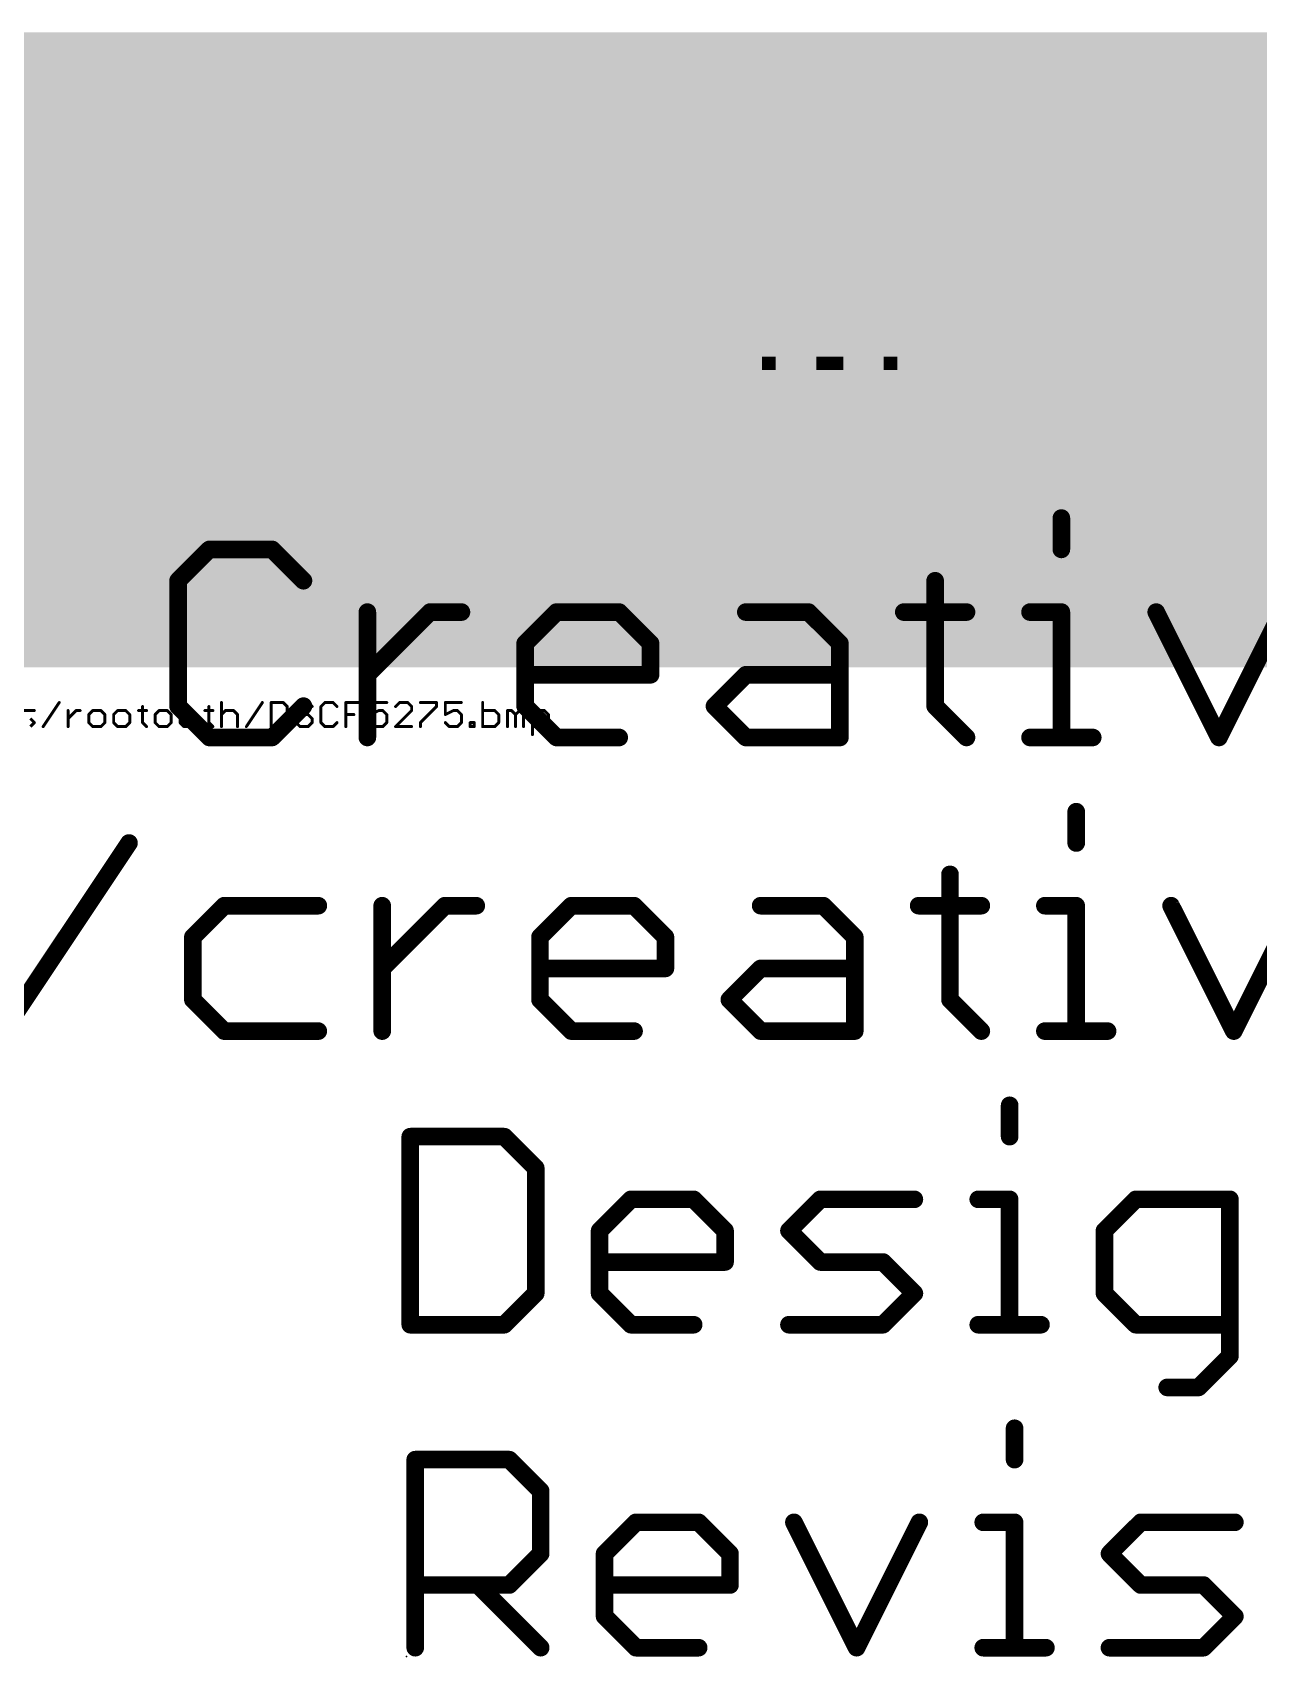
# Model space of a CAD drawing. Extents: x -29 to 78, y -15 to 28.
# Drawn here: x -0.06 to 10.54, y -14.22 to -0.18 of the extents above; entities that cross this region are included whole.
import ezdxf

# ---------------------------------------------------------------- set-up
doc = ezdxf.new("R2010")
doc.units = 0
for name, color, linetype in [('200', 132, 'CONTINUOUS'), ('201', 110, 'CONTINUOUS'), ('23', 53, 'CONTINUOUS'), ('27', 253, 'CONTINUOUS')]:
    doc.layers.add(name, color=color, linetype=linetype)

# ---------------------------------------------------------------- blocks, each defined once
blk = doc.blocks.new('RECT')
blk.add_solid([(-0.5, -0.5), (0.5, -0.5), (-0.5, 0.5), (0.5, 0.5)])

msp = doc.modelspace()

# ---------------------------------------------------------------- linework, layer by layer
at = {"layer": '201', "const_width": 0.0254}
for points in [[(-0.1464, -6.0409), (-0.0422, -6.0409)], [(0.034, -6.1798), (0.1729, -5.9714)], [(0.2491, -6.1798), (0.2491, -6.0409)], [(0.2491, -6.1103), (0.3185, -6.0409)], [(0.3185, -6.0409), (0.3533, -6.0409)], [(0.463, -6.0409), (0.4283, -6.0756)], [(0.5325, -6.0409), (0.463, -6.0409)], [(0.5672, -6.0756), (0.5325, -6.0409)], [(0.6781, -6.0409), (0.6434, -6.0756)], [(0.7476, -6.0409), (0.6781, -6.0409)], [(0.7823, -6.0756), (0.7476, -6.0409)], [(0.8585, -6.0409), (0.928, -6.0409)], [(0.8932, -6.0062), (0.8932, -6.1451)], [(1.0366, -6.0409), (1.0019, -6.0756)], [(1.1061, -6.0409), (1.0366, -6.0409)], [(1.1408, -6.0756), (1.1061, -6.0409)], [(1.2517, -6.0409), (1.217, -6.0756)], [(1.3212, -6.0409), (1.2517, -6.0409)], [(1.3559, -6.0756), (1.3212, -6.0409)], [(1.4321, -6.0409), (1.5015, -6.0409)], [(1.4668, -6.0062), (1.4668, -6.1451)], [(1.5755, -5.9714), (1.5755, -6.1798)], [(1.5755, -6.0756), (1.6102, -6.0409)], [(1.6102, -6.0409), (1.6797, -6.0409)], [(1.6797, -6.0409), (1.7144, -6.0756)], [(1.7906, -6.1798), (1.9295, -5.9714)], [(2.0057, -5.9714), (2.0057, -6.1798)], [(2.1099, -5.9714), (2.0057, -5.9714)], [(2.1446, -6.0062), (2.1099, -5.9714)], [(2.1446, -6.1451), (2.1446, -6.0062)], [(2.2555, -5.9714), (2.2208, -6.0062)], [(2.2208, -6.0062), (2.2208, -6.0409)], [(2.2208, -6.0409), (2.2555, -6.0756)], [(2.325, -5.9714), (2.2555, -5.9714)], [(2.3597, -6.0062), (2.325, -5.9714)], [(2.4706, -5.9714), (2.4359, -6.0062)], [(2.4359, -6.0062), (2.4359, -6.1451)], [(2.54, -5.9714), (2.4706, -5.9714)], [(2.5748, -6.0062), (2.54, -5.9714)], [(2.6509, -6.1798), (2.6509, -5.9714)], [(2.6509, -5.9714), (2.7899, -5.9714)], [(3.005, -5.9714), (2.866, -5.9714)], [(2.866, -5.9714), (2.866, -6.0756)], [(2.866, -6.0756), (2.9355, -6.0409)], [(2.9355, -6.0409), (2.9702, -6.0409)], [(2.9702, -6.0409), (3.005, -6.0756)], [(3.1159, -5.9714), (3.0811, -6.0062)], [(3.0811, -6.1798), (3.2201, -6.0409)], [(3.1853, -5.9714), (3.1159, -5.9714)], [(3.2201, -6.0062), (3.1853, -5.9714)], [(3.2201, -6.0409), (3.2201, -6.0062)], [(3.2962, -5.9714), (3.4351, -5.9714)], [(3.4351, -6.0062), (3.2962, -6.1451)], [(3.4351, -5.9714), (3.4351, -6.0062)], [(3.6502, -5.9714), (3.5113, -5.9714)], [(3.5113, -5.9714), (3.5113, -6.0756)], [(3.5113, -6.0756), (3.5808, -6.0409)], [(3.5808, -6.0409), (3.6155, -6.0409)], [(3.6155, -6.0409), (3.6502, -6.0756)], [(3.834, -5.9714), (3.834, -6.1798)], [(3.9382, -6.0409), (3.834, -6.0409)], [(3.9729, -6.0756), (3.9382, -6.0409)], [(4.0491, -6.1798), (4.0491, -6.0409)], [(4.0491, -6.0409), (4.0838, -6.0409)], [(4.0838, -6.0409), (4.1185, -6.0756)], [(4.1185, -6.0756), (4.1532, -6.0409)], [(4.1532, -6.0409), (4.188, -6.0756)], [(4.2642, -6.2493), (4.2642, -6.0409)], [(4.2642, -6.0409), (4.3683, -6.0409)], [(4.3683, -6.0409), (4.4031, -6.0756)], [(-0.0422, -6.1451), (-0.0769, -6.1103)], [(-0.0769, -6.1798), (-0.0422, -6.1451)], [(0.4283, -6.0756), (0.4283, -6.1451)], [(0.4283, -6.1451), (0.463, -6.1798)], [(0.463, -6.1798), (0.5325, -6.1798)], [(0.5325, -6.1798), (0.5672, -6.1451)], [(0.5672, -6.1451), (0.5672, -6.0756)], [(0.6434, -6.0756), (0.6434, -6.1451)], [(0.6434, -6.1451), (0.6781, -6.1798)], [(0.6781, -6.1798), (0.7476, -6.1798)], [(0.7476, -6.1798), (0.7823, -6.1451)], [(0.7823, -6.1451), (0.7823, -6.0756)], [(0.8932, -6.1451), (0.928, -6.1798)], [(1.0019, -6.0756), (1.0019, -6.1451)], [(1.0019, -6.1451), (1.0366, -6.1798)], [(1.0366, -6.1798), (1.1061, -6.1798)], [(1.1061, -6.1798), (1.1408, -6.1451)], [(1.1408, -6.1451), (1.1408, -6.0756)], [(1.217, -6.0756), (1.217, -6.1451)], [(1.217, -6.1451), (1.2517, -6.1798)], [(1.2517, -6.1798), (1.3212, -6.1798)], [(1.3212, -6.1798), (1.3559, -6.1451)], [(1.3559, -6.1451), (1.3559, -6.0756)], [(1.4668, -6.1451), (1.5015, -6.1798)], [(1.7144, -6.0756), (1.7144, -6.1798)], [(2.0057, -6.1798), (2.1099, -6.1798)], [(2.1099, -6.1798), (2.1446, -6.1451)], [(2.2555, -6.1798), (2.2208, -6.1451)], [(2.2555, -6.0756), (2.325, -6.0756)], [(2.325, -6.1798), (2.2555, -6.1798)], [(2.325, -6.0756), (2.3597, -6.1103)], [(2.3597, -6.1451), (2.325, -6.1798)], [(2.3597, -6.1103), (2.3597, -6.1451)], [(2.4359, -6.1451), (2.4706, -6.1798)], [(2.4706, -6.1798), (2.54, -6.1798)], [(2.54, -6.1798), (2.5748, -6.1451)], [(2.6509, -6.0756), (2.7204, -6.0756)], [(2.9008, -6.1798), (2.866, -6.1451)], [(2.9702, -6.1798), (2.9008, -6.1798)], [(3.005, -6.1451), (2.9702, -6.1798)], [(3.005, -6.0756), (3.005, -6.1451)], [(3.2201, -6.1798), (3.0811, -6.1798)], [(3.2962, -6.1451), (3.2962, -6.1798)], [(3.5461, -6.1798), (3.5113, -6.1451)], [(3.6155, -6.1798), (3.5461, -6.1798)], [(3.6502, -6.1451), (3.6155, -6.1798)], [(3.6502, -6.0756), (3.6502, -6.1451)], [(3.7264, -6.1798), (3.7264, -6.1451)], [(3.7264, -6.1451), (3.7611, -6.1451)], [(3.7611, -6.1798), (3.7264, -6.1798)], [(3.7611, -6.1451), (3.7611, -6.1798)], [(3.834, -6.1798), (3.9382, -6.1798)], [(3.9382, -6.1798), (3.9729, -6.1451)], [(3.9729, -6.1451), (3.9729, -6.0756)], [(4.1185, -6.0756), (4.1185, -6.1798)], [(4.188, -6.0756), (4.188, -6.1798)], [(4.3683, -6.1798), (4.2642, -6.1798)], [(4.4031, -6.1451), (4.3683, -6.1798)], [(4.4031, -6.0756), (4.4031, -6.1451)]]:
    msp.add_lwpolyline(points, dxfattribs=at)
at = {"layer": '201', "const_width": 0.0127}
for points in [[(-0.0422, -6.0472, 1), (-0.0422, -6.0345)], [(0.1782, -5.9749, 1), (0.1676, -5.9679)], [(0.2554, -6.0409, 1), (0.2427, -6.0409)], [(0.3185, -6.0345, 1), (0.3185, -6.0472)], [(0.323, -6.0454, 1), (0.314, -6.0364)], [(0.3533, -6.0472, 1), (0.3533, -6.0345)], [(0.463, -6.0345, 1), (0.463, -6.0472)], [(0.4675, -6.0454, 1), (0.4586, -6.0364)], [(0.537, -6.0364, 1), (0.528, -6.0454)], [(0.5325, -6.0472, 1), (0.5325, -6.0345)], [(0.6781, -6.0345, 1), (0.6781, -6.0472)], [(0.6826, -6.0454, 1), (0.6736, -6.0364)], [(0.7521, -6.0364, 1), (0.7431, -6.0454)], [(0.7476, -6.0472, 1), (0.7476, -6.0345)], [(0.8585, -6.0345, 1), (0.8585, -6.0472)], [(0.8996, -6.0062, 1), (0.8869, -6.0062)], [(0.928, -6.0472, 1), (0.928, -6.0345)], [(1.0366, -6.0345, 1), (1.0366, -6.0472)], [(1.0411, -6.0454, 1), (1.0321, -6.0364)], [(1.1106, -6.0364, 1), (1.1016, -6.0454)], [(1.1061, -6.0472, 1), (1.1061, -6.0345)], [(1.2517, -6.0345, 1), (1.2517, -6.0472)], [(1.2562, -6.0454, 1), (1.2472, -6.0364)], [(1.3257, -6.0364, 1), (1.3167, -6.0454)], [(1.3212, -6.0472, 1), (1.3212, -6.0345)], [(1.4321, -6.0345, 1), (1.4321, -6.0472)], [(1.4732, -6.0062, 1), (1.4605, -6.0062)], [(1.5015, -6.0472, 1), (1.5015, -6.0345)], [(1.5818, -5.9714, 1), (1.5691, -5.9714)], [(1.6102, -6.0345, 1), (1.6102, -6.0472)], [(1.6147, -6.0454, 1), (1.6057, -6.0364)], [(1.6842, -6.0364, 1), (1.6752, -6.0454)], [(1.6797, -6.0472, 1), (1.6797, -6.0345)], [(1.9348, -5.9749, 1), (1.9242, -5.9679)], [(2.012, -5.9714, 1), (1.9993, -5.9714)], [(2.0057, -5.9651, 1), (2.0057, -5.9778)], [(2.1143, -5.9669, 1), (2.1054, -5.9759)], [(2.1099, -5.9778, 1), (2.1099, -5.9651)], [(2.1509, -6.0062, 1), (2.1382, -6.0062)], [(2.1401, -6.0106, 1), (2.1491, -6.0017)], [(2.2271, -6.0062, 1), (2.2144, -6.0062)], [(2.2144, -6.0409, 1), (2.2271, -6.0409)], [(2.2163, -6.0017, 1), (2.2253, -6.0106)], [(2.2253, -6.0364, 1), (2.2163, -6.0454)], [(2.2555, -5.9651, 1), (2.2555, -5.9778)], [(2.26, -5.9759, 1), (2.251, -5.9669)], [(2.3294, -5.9669, 1), (2.3205, -5.9759)], [(2.325, -5.9778, 1), (2.325, -5.9651)], [(2.3552, -6.0106, 1), (2.3642, -6.0017)], [(2.4422, -6.0062, 1), (2.4295, -6.0062)], [(2.4314, -6.0017, 1), (2.4403, -6.0106)], [(2.4706, -5.9651, 1), (2.4706, -5.9778)], [(2.4751, -5.9759, 1), (2.4661, -5.9669)], [(2.5445, -5.9669, 1), (2.5356, -5.9759)], [(2.54, -5.9778, 1), (2.54, -5.9651)], [(2.5703, -6.0106, 1), (2.5793, -6.0017)], [(2.6573, -5.9714, 1), (2.6446, -5.9714)], [(2.6509, -5.9651, 1), (2.6509, -5.9778)], [(2.7899, -5.9778, 1), (2.7899, -5.9651)], [(2.866, -5.9651, 1), (2.866, -5.9778)], [(2.8724, -5.9714, 1), (2.8597, -5.9714)], [(2.9355, -6.0345, 1), (2.9355, -6.0472)], [(2.9383, -6.0466, 1), (2.9327, -6.0352)], [(2.9747, -6.0364, 1), (2.9657, -6.0454)], [(2.9702, -6.0472, 1), (2.9702, -6.0345)], [(3.005, -5.9778, 1), (3.005, -5.9651)], [(3.0766, -6.0017, 1), (3.0856, -6.0106)], [(3.1159, -5.9651, 1), (3.1159, -5.9778)], [(3.1204, -5.9759, 1), (3.1114, -5.9669)], [(3.1898, -5.9669, 1), (3.1808, -5.9759)], [(3.1853, -5.9778, 1), (3.1853, -5.9651)], [(3.2264, -6.0062, 1), (3.2137, -6.0062)], [(3.2137, -6.0409, 1), (3.2264, -6.0409)], [(3.2156, -6.0106, 1), (3.2245, -6.0017)], [(3.2245, -6.0454, 1), (3.2156, -6.0364)], [(3.2962, -5.9651, 1), (3.2962, -5.9778)], [(3.4415, -5.9714, 1), (3.4288, -5.9714)], [(3.4288, -6.0062, 1), (3.4415, -6.0062)], [(3.4396, -6.0106, 1), (3.4307, -6.0017)], [(3.4351, -5.9778, 1), (3.4351, -5.9651)], [(3.5113, -5.9651, 1), (3.5113, -5.9778)], [(3.5177, -5.9714, 1), (3.505, -5.9714)], [(3.5808, -6.0345, 1), (3.5808, -6.0472)], [(3.5836, -6.0466, 1), (3.5779, -6.0352)], [(3.62, -6.0364, 1), (3.611, -6.0454)], [(3.6155, -6.0472, 1), (3.6155, -6.0345)], [(3.6502, -5.9778, 1), (3.6502, -5.9651)], [(3.8403, -5.9714, 1), (3.8276, -5.9714)], [(3.834, -6.0345, 1), (3.834, -6.0472)], [(3.9426, -6.0364, 1), (3.9337, -6.0454)], [(3.9382, -6.0472, 1), (3.9382, -6.0345)], [(4.0554, -6.0409, 1), (4.0427, -6.0409)], [(4.0491, -6.0345, 1), (4.0491, -6.0472)], [(4.0883, -6.0364, 1), (4.0793, -6.0454)], [(4.0838, -6.0472, 1), (4.0838, -6.0345)], [(4.1577, -6.0364, 1), (4.1488, -6.0454)], [(4.1577, -6.0454, 1), (4.1488, -6.0364)], [(4.2705, -6.0409, 1), (4.2578, -6.0409)], [(4.2642, -6.0345, 1), (4.2642, -6.0472)], [(4.3728, -6.0364, 1), (4.3639, -6.0454)], [(4.3683, -6.0472, 1), (4.3683, -6.0345)], [(-0.0377, -6.1496, 1), (-0.0467, -6.1406)], [(-0.0467, -6.1496, 1), (-0.0377, -6.1406)], [(0.0287, -6.1763, 1), (0.0393, -6.1833)], [(0.2427, -6.1798, 1), (0.2554, -6.1798)], [(0.2446, -6.1059, 1), (0.2536, -6.1148)], [(0.4238, -6.0711, 1), (0.4328, -6.0801)], [(0.4328, -6.1406, 1), (0.4238, -6.1496)], [(0.4347, -6.0756, 1), (0.422, -6.0756)], [(0.422, -6.1451, 1), (0.4347, -6.1451)], [(0.463, -6.1734, 1), (0.463, -6.1862)], [(0.4586, -6.1843, 1), (0.4675, -6.1753)], [(0.528, -6.1753, 1), (0.537, -6.1843)], [(0.5325, -6.1862, 1), (0.5325, -6.1734)], [(0.5736, -6.0756, 1), (0.5609, -6.0756)], [(0.5609, -6.1451, 1), (0.5736, -6.1451)], [(0.5627, -6.0801, 1), (0.5717, -6.0711)], [(0.5717, -6.1496, 1), (0.5627, -6.1406)], [(0.6389, -6.0711, 1), (0.6479, -6.0801)], [(0.6479, -6.1406, 1), (0.6389, -6.1496)], [(0.6498, -6.0756, 1), (0.6371, -6.0756)], [(0.6371, -6.1451, 1), (0.6498, -6.1451)], [(0.6781, -6.1734, 1), (0.6781, -6.1862)], [(0.6736, -6.1843, 1), (0.6826, -6.1753)], [(0.7431, -6.1753, 1), (0.7521, -6.1843)], [(0.7476, -6.1862, 1), (0.7476, -6.1734)], [(0.7887, -6.0756, 1), (0.776, -6.0756)], [(0.776, -6.1451, 1), (0.7887, -6.1451)], [(0.7778, -6.0801, 1), (0.7868, -6.0711)], [(0.7868, -6.1496, 1), (0.7778, -6.1406)], [(0.8977, -6.1406, 1), (0.8887, -6.1496)], [(0.8869, -6.1451, 1), (0.8996, -6.1451)], [(0.9235, -6.1843, 1), (0.9324, -6.1753)], [(1.0082, -6.0756, 1), (0.9955, -6.0756)], [(0.9974, -6.0711, 1), (1.0064, -6.0801)], [(1.0064, -6.1406, 1), (0.9974, -6.1496)], [(0.9955, -6.1451, 1), (1.0082, -6.1451)], [(1.0366, -6.1734, 1), (1.0366, -6.1862)], [(1.0321, -6.1843, 1), (1.0411, -6.1753)], [(1.1016, -6.1753, 1), (1.1106, -6.1843)], [(1.1061, -6.1862, 1), (1.1061, -6.1734)], [(1.1472, -6.0756, 1), (1.1345, -6.0756)], [(1.1345, -6.1451, 1), (1.1472, -6.1451)], [(1.1363, -6.0801, 1), (1.1453, -6.0711)], [(1.1453, -6.1496, 1), (1.1363, -6.1406)], [(1.2233, -6.0756, 1), (1.2106, -6.0756)], [(1.2106, -6.1451, 1), (1.2233, -6.1451)], [(1.2125, -6.0711, 1), (1.2215, -6.0801)], [(1.2215, -6.1406, 1), (1.2125, -6.1496)], [(1.2517, -6.1734, 1), (1.2517, -6.1862)], [(1.2472, -6.1843, 1), (1.2562, -6.1753)], [(1.3167, -6.1753, 1), (1.3257, -6.1843)], [(1.3212, -6.1862, 1), (1.3212, -6.1734)], [(1.3623, -6.0756, 1), (1.3496, -6.0756)], [(1.3496, -6.1451, 1), (1.3623, -6.1451)], [(1.3604, -6.1496, 1), (1.3514, -6.1406)], [(1.3514, -6.0801, 1), (1.3604, -6.0711)], [(1.4713, -6.1406, 1), (1.4623, -6.1496)], [(1.4605, -6.1451, 1), (1.4732, -6.1451)], [(1.4971, -6.1843, 1), (1.506, -6.1753)], [(1.5691, -6.1798, 1), (1.5818, -6.1798)], [(1.571, -6.0711, 1), (1.58, -6.0801)], [(1.7207, -6.0756, 1), (1.708, -6.0756)], [(1.708, -6.1798, 1), (1.7207, -6.1798)], [(1.7099, -6.0801, 1), (1.7189, -6.0711)], [(1.7853, -6.1763, 1), (1.7959, -6.1833)], [(2.0057, -6.1734, 1), (2.0057, -6.1862)], [(1.9993, -6.1798, 1), (2.012, -6.1798)], [(2.1054, -6.1753, 1), (2.1143, -6.1843)], [(2.1099, -6.1862, 1), (2.1099, -6.1734)], [(2.1382, -6.1451, 1), (2.1509, -6.1451)], [(2.1491, -6.1496, 1), (2.1401, -6.1406)], [(2.2253, -6.1406, 1), (2.2163, -6.1496)], [(2.2555, -6.0693, 1), (2.2555, -6.082)], [(2.2555, -6.1734, 1), (2.2555, -6.1862)], [(2.251, -6.0801, 1), (2.26, -6.0711)], [(2.251, -6.1843, 1), (2.26, -6.1753)], [(2.3294, -6.0711, 1), (2.3205, -6.0801)], [(2.3205, -6.1753, 1), (2.3294, -6.1843)], [(2.325, -6.082, 1), (2.325, -6.0693)], [(2.325, -6.1862, 1), (2.325, -6.1734)], [(2.366, -6.1103, 1), (2.3533, -6.1103)], [(2.3533, -6.1451, 1), (2.366, -6.1451)], [(2.3552, -6.1148, 1), (2.3642, -6.1059)], [(2.3642, -6.1496, 1), (2.3552, -6.1406)], [(2.4403, -6.1406, 1), (2.4314, -6.1496)], [(2.4295, -6.1451, 1), (2.4422, -6.1451)], [(2.4706, -6.1734, 1), (2.4706, -6.1862)], [(2.4661, -6.1843, 1), (2.4751, -6.1753)], [(2.5356, -6.1753, 1), (2.5445, -6.1843)], [(2.54, -6.1862, 1), (2.54, -6.1734)], [(2.5793, -6.1496, 1), (2.5703, -6.1406)], [(2.6509, -6.0693, 1), (2.6509, -6.082)], [(2.6446, -6.1798, 1), (2.6573, -6.1798)], [(2.7204, -6.082, 1), (2.7204, -6.0693)], [(2.8632, -6.0699, 1), (2.8689, -6.0813)], [(2.8597, -6.0756, 1), (2.8724, -6.0756)], [(2.8705, -6.1406, 1), (2.8616, -6.1496)], [(2.9008, -6.1734, 1), (2.9008, -6.1862)], [(2.8963, -6.1843, 1), (2.9053, -6.1753)], [(2.9657, -6.1753, 1), (2.9747, -6.1843)], [(2.9702, -6.1862, 1), (2.9702, -6.1734)], [(3.0113, -6.0756, 1), (2.9986, -6.0756)], [(2.9986, -6.1451, 1), (3.0113, -6.1451)], [(3.0005, -6.0801, 1), (3.0094, -6.0711)], [(3.0094, -6.1496, 1), (3.0005, -6.1406)], [(3.0811, -6.1734, 1), (3.0811, -6.1862)], [(3.0766, -6.1753, 1), (3.0856, -6.1843)], [(3.2201, -6.1862, 1), (3.2201, -6.1734)], [(3.3026, -6.1451, 1), (3.2899, -6.1451)], [(3.2917, -6.1406, 1), (3.3007, -6.1496)], [(3.2899, -6.1798, 1), (3.3026, -6.1798)], [(3.5085, -6.0699, 1), (3.5142, -6.0813)], [(3.5158, -6.1406, 1), (3.5068, -6.1496)], [(3.505, -6.0756, 1), (3.5177, -6.0756)], [(3.5461, -6.1734, 1), (3.5461, -6.1862)], [(3.5416, -6.1843, 1), (3.5505, -6.1753)], [(3.611, -6.1753, 1), (3.62, -6.1843)], [(3.6155, -6.1862, 1), (3.6155, -6.1734)], [(3.6566, -6.0756, 1), (3.6439, -6.0756)], [(3.6439, -6.1451, 1), (3.6566, -6.1451)], [(3.6458, -6.0801, 1), (3.6547, -6.0711)], [(3.6547, -6.1496, 1), (3.6458, -6.1406)], [(3.7264, -6.1734, 1), (3.7264, -6.1862)], [(3.7264, -6.1387, 1), (3.7264, -6.1514)], [(3.7328, -6.1451, 1), (3.7201, -6.1451)], [(3.7201, -6.1798, 1), (3.7328, -6.1798)], [(3.7675, -6.1451, 1), (3.7548, -6.1451)], [(3.7548, -6.1798, 1), (3.7675, -6.1798)], [(3.7611, -6.1514, 1), (3.7611, -6.1387)], [(3.7611, -6.1862, 1), (3.7611, -6.1734)], [(3.8276, -6.1798, 1), (3.8403, -6.1798)], [(3.834, -6.1734, 1), (3.834, -6.1862)], [(3.9337, -6.1753, 1), (3.9426, -6.1843)], [(3.9382, -6.1862, 1), (3.9382, -6.1734)], [(3.9792, -6.0756, 1), (3.9665, -6.0756)], [(3.9665, -6.1451, 1), (3.9792, -6.1451)], [(3.9684, -6.0801, 1), (3.9774, -6.0711)], [(3.9774, -6.1496, 1), (3.9684, -6.1406)], [(4.0427, -6.1798, 1), (4.0554, -6.1798)], [(4.1249, -6.0756, 1), (4.1122, -6.0756)], [(4.114, -6.0711, 1), (4.123, -6.0801)], [(4.1122, -6.1798, 1), (4.1249, -6.1798)], [(4.114, -6.0801, 1), (4.123, -6.0711)], [(4.1943, -6.0756, 1), (4.1816, -6.0756)], [(4.1816, -6.1798, 1), (4.1943, -6.1798)], [(4.1835, -6.0801, 1), (4.1925, -6.0711)], [(4.2642, -6.1734, 1), (4.2642, -6.1862)], [(4.3639, -6.1753, 1), (4.3728, -6.1843)], [(4.3683, -6.1862, 1), (4.3683, -6.1734)], [(4.4094, -6.0756, 1), (4.3967, -6.0756)], [(4.3967, -6.1451, 1), (4.4094, -6.1451)], [(4.3986, -6.0801, 1), (4.4076, -6.0711)], [(4.4076, -6.1496, 1), (4.3986, -6.1406)], [(4.2578, -6.2493, 1), (4.2705, -6.2493)]]:
    msp.add_lwpolyline(points, format="xyb", dxfattribs=at)
at = {"layer": '23'}
msp.add_point((3.175, -14.224), dxfattribs=at)
at = {"layer": '27', "const_width": 0.1524}
for points in [[(8.8384, -4.3756), (8.8384, -4.6468)], [(1.4712, -4.6468), (1.2, -4.918)], [(2.0135, -4.6468), (1.4712, -4.6468)], [(2.2847, -4.918), (2.0135, -4.6468)], [(1.2, -4.918), (1.2, -6.0026)], [(7.7469, -4.918), (7.7469, -6.0026)], [(2.8372, -6.2738), (2.8372, -5.1891)], [(2.8372, -5.7315), (3.3795, -5.1891)], [(3.3795, -5.1891), (3.6507, -5.1891)], [(4.2015, -5.4603), (4.4726, -5.1891)], [(4.4726, -5.1891), (5.015, -5.1891)], [(5.015, -5.1891), (5.2861, -5.4603)], [(6.1098, -5.1891), (6.6521, -5.1891)], [(6.6521, -5.1891), (6.9233, -5.4603)], [(7.4758, -5.1891), (8.0181, -5.1891)], [(8.5672, -5.1891), (8.8384, -5.1891)], [(8.8384, -5.1891), (8.8384, -6.2738)], [(9.6587, -5.1891), (10.201, -6.2738)], [(10.201, -6.2738), (10.7433, -5.1891)], [(4.2015, -6.0026), (4.2015, -5.4603)], [(5.2861, -5.4603), (5.2861, -5.7315)], [(6.9233, -5.4603), (6.9233, -6.2738)], [(5.2861, -5.7315), (4.2015, -5.7315)], [(5.8386, -6.0026), (6.1098, -5.7315)], [(6.1098, -5.7315), (6.9233, -5.7315)], [(1.2, -6.0026), (1.4712, -6.2738)], [(2.0135, -6.2738), (2.2847, -6.0026)], [(4.4726, -6.2738), (4.2015, -6.0026)], [(6.1098, -6.2738), (5.8386, -6.0026)], [(7.7469, -6.0026), (8.0181, -6.2738)], [(1.4712, -6.2738), (2.0135, -6.2738)], [(5.015, -6.2738), (4.4726, -6.2738)], [(6.9233, -6.2738), (6.1098, -6.2738)], [(8.5672, -6.2738), (9.1095, -6.2738)], [(8.9668, -6.9156), (8.9668, -7.1868)], [(-0.3087, -8.8138), (0.7759, -7.1868)], [(7.8754, -7.458), (7.8754, -8.5426)], [(1.5996, -7.7291), (1.3284, -8.0003)], [(2.4131, -7.7291), (1.5996, -7.7291)], [(2.9656, -8.8138), (2.9656, -7.7291)], [(2.9656, -8.2715), (3.5079, -7.7291)], [(3.5079, -7.7291), (3.7791, -7.7291)], [(4.3299, -8.0003), (4.601, -7.7291)], [(4.601, -7.7291), (5.1434, -7.7291)], [(5.1434, -7.7291), (5.4145, -8.0003)], [(6.2382, -7.7291), (6.7805, -7.7291)], [(6.7805, -7.7291), (7.0517, -8.0003)], [(7.6042, -7.7291), (8.1465, -7.7291)], [(8.6956, -7.7291), (8.9668, -7.7291)], [(8.9668, -7.7291), (8.9668, -8.8138)], [(9.7871, -7.7291), (10.3294, -8.8138)], [(10.3294, -8.8138), (10.8717, -7.7291)], [(1.3284, -8.0003), (1.3284, -8.5426)], [(4.3299, -8.5426), (4.3299, -8.0003)], [(5.4145, -8.0003), (5.4145, -8.2715)], [(7.0517, -8.0003), (7.0517, -8.8138)], [(5.4145, -8.2715), (4.3299, -8.2715)], [(5.967, -8.5426), (6.2382, -8.2715)], [(6.2382, -8.2715), (7.0517, -8.2715)], [(1.3284, -8.5426), (1.5996, -8.8138)], [(4.601, -8.8138), (4.3299, -8.5426)], [(6.2382, -8.8138), (5.967, -8.5426)], [(7.8754, -8.5426), (8.1465, -8.8138)], [(1.5996, -8.8138), (2.4131, -8.8138)], [(5.1434, -8.8138), (4.601, -8.8138)], [(7.0517, -8.8138), (6.2382, -8.8138)], [(8.6956, -8.8138), (9.238, -8.8138)], [(8.391, -9.4556), (8.391, -9.7268)], [(3.2083, -9.7268), (3.2083, -11.3538)], [(4.0218, -9.7268), (3.2083, -9.7268)], [(4.293, -9.998), (4.0218, -9.7268)], [(4.293, -11.0826), (4.293, -9.998)], [(4.8455, -10.5403), (5.1167, -10.2691)], [(5.1167, -10.2691), (5.659, -10.2691)], [(5.659, -10.2691), (5.9302, -10.5403)], [(6.4827, -10.5403), (6.7538, -10.2691)], [(6.7538, -10.2691), (7.5673, -10.2691)], [(8.1198, -10.2691), (8.391, -10.2691)], [(8.391, -10.2691), (8.391, -11.3538)], [(9.4824, -10.2691), (9.2112, -10.5403)], [(10.2959, -10.2691), (9.4824, -10.2691)], [(10.2959, -11.625), (10.2959, -10.2691)], [(4.8455, -11.0826), (4.8455, -10.5403)], [(5.9302, -10.5403), (5.9302, -10.8115)], [(6.7538, -10.8115), (6.4827, -10.5403)], [(9.2112, -10.5403), (9.2112, -11.0826)], [(5.9302, -10.8115), (4.8455, -10.8115)], [(7.2961, -10.8115), (6.7538, -10.8115)], [(7.5673, -11.0826), (7.2961, -10.8115)], [(4.0218, -11.3538), (4.293, -11.0826)], [(5.1167, -11.3538), (4.8455, -11.0826)], [(7.2961, -11.3538), (7.5673, -11.0826)], [(9.2112, -11.0826), (9.4824, -11.3538)], [(3.2083, -11.3538), (4.0218, -11.3538)], [(5.659, -11.3538), (5.1167, -11.3538)], [(6.4827, -11.3538), (7.2961, -11.3538)], [(8.1198, -11.3538), (8.6621, -11.3538)], [(9.4824, -11.3538), (10.2959, -11.3538)], [(10.0247, -11.8961), (10.2959, -11.625)], [(9.7536, -11.8961), (10.0247, -11.8961)], [(8.4338, -12.2496), (8.4338, -12.5208)], [(3.2512, -14.1478), (3.2512, -12.5208)], [(3.2512, -12.5208), (4.0647, -12.5208)], [(4.0647, -12.5208), (4.3359, -12.792)], [(4.3359, -12.792), (4.3359, -13.3343)], [(4.8884, -13.3343), (5.1595, -13.0631)], [(5.1595, -13.0631), (5.7019, -13.0631)], [(5.7019, -13.0631), (5.973, -13.3343)], [(6.5255, -13.0631), (7.0678, -14.1478)], [(7.0678, -14.1478), (7.6102, -13.0631)], [(8.1627, -13.0631), (8.4338, -13.0631)], [(8.4338, -13.0631), (8.4338, -14.1478)], [(9.2541, -13.3343), (9.5253, -13.0631)], [(9.5253, -13.0631), (10.3388, -13.0631)], [(4.3359, -13.3343), (4.0647, -13.6055)], [(4.8884, -13.8766), (4.8884, -13.3343)], [(5.973, -13.3343), (5.973, -13.6055)], [(9.5253, -13.6055), (9.2541, -13.3343)], [(4.0647, -13.6055), (3.2512, -13.6055)], [(3.7935, -13.6055), (4.3359, -14.1478)], [(5.973, -13.6055), (4.8884, -13.6055)], [(10.0676, -13.6055), (9.5253, -13.6055)], [(10.3388, -13.8766), (10.0676, -13.6055)], [(5.1595, -14.1478), (4.8884, -13.8766)], [(10.0676, -14.1478), (10.3388, -13.8766)], [(5.7019, -14.1478), (5.1595, -14.1478)], [(8.1627, -14.1478), (8.705, -14.1478)], [(9.2541, -14.1478), (10.0676, -14.1478)]]:
    msp.add_lwpolyline(points, dxfattribs=at)
at = {"layer": '27', "const_width": 0.0762}
for points in [[(8.8765, -4.3756, 1), (8.8003, -4.3756)], [(1.4712, -4.6087, 1), (1.4712, -4.6849)], [(1.4981, -4.6738, 1), (1.4442, -4.6199)], [(2.0404, -4.6199, 1), (1.9866, -4.6738)], [(2.0135, -4.6849, 1), (2.0135, -4.6087)], [(8.8003, -4.6468, 1), (8.8765, -4.6468)], [(1.2381, -4.918, 1), (1.1619, -4.918)], [(1.1731, -4.891, 1), (1.227, -4.9449)], [(2.2577, -4.9449, 1), (2.3116, -4.891)], [(7.785, -4.918, 1), (7.7088, -4.918)], [(2.8753, -5.1891, 1), (2.7991, -5.1891)], [(3.3795, -5.151, 1), (3.3795, -5.2272)], [(3.4064, -5.2161, 1), (3.3526, -5.1622)], [(3.6507, -5.2272, 1), (3.6507, -5.151)], [(4.4726, -5.151, 1), (4.4726, -5.2272)], [(4.4996, -5.2161, 1), (4.4457, -5.1622)], [(5.0419, -5.1622, 1), (4.988, -5.2161)], [(5.015, -5.2272, 1), (5.015, -5.151)], [(6.1098, -5.151, 1), (6.1098, -5.2272)], [(6.6791, -5.1622, 1), (6.6252, -5.2161)], [(6.6521, -5.2272, 1), (6.6521, -5.151)], [(7.4758, -5.151, 1), (7.4758, -5.2272)], [(8.0181, -5.2272, 1), (8.0181, -5.151)], [(8.5672, -5.151, 1), (8.5672, -5.2272)], [(8.8765, -5.1891, 1), (8.8003, -5.1891)], [(8.8384, -5.2272, 1), (8.8384, -5.151)], [(9.6927, -5.1721, 1), (9.6246, -5.2062)], [(4.2396, -5.4603, 1), (4.1634, -5.4603)], [(4.1745, -5.4334, 1), (4.2284, -5.4872)], [(5.3242, -5.4603, 1), (5.248, -5.4603)], [(5.2592, -5.4872, 1), (5.3131, -5.4334)], [(6.9614, -5.4603, 1), (6.8852, -5.4603)], [(6.8963, -5.4872, 1), (6.9502, -5.4334)], [(2.8102, -5.7045, 1), (2.8641, -5.7584)], [(4.2015, -5.6934, 1), (4.2015, -5.7696)], [(5.248, -5.7315, 1), (5.3242, -5.7315)], [(5.2861, -5.7696, 1), (5.2861, -5.6934)], [(6.1098, -5.6934, 1), (6.1098, -5.7696)], [(6.1367, -5.7584, 1), (6.0828, -5.7045)], [(6.9233, -5.7696, 1), (6.9233, -5.6934)], [(1.227, -5.9757, 1), (1.1731, -6.0296)], [(1.1619, -6.0026, 1), (1.2381, -6.0026)], [(2.3116, -6.0296, 1), (2.2577, -5.9757)], [(4.2284, -5.9757, 1), (4.1745, -6.0296)], [(4.1634, -6.0026, 1), (4.2396, -6.0026)], [(5.8656, -5.9757, 1), (5.8117, -6.0296)], [(5.8117, -5.9757, 1), (5.8656, -6.0296)], [(7.7739, -5.9757, 1), (7.72, -6.0296)], [(7.7088, -6.0026, 1), (7.785, -6.0026)], [(1.4712, -6.2357, 1), (1.4712, -6.3119)], [(1.4442, -6.3007, 1), (1.4981, -6.2469)], [(1.9866, -6.2469, 1), (2.0404, -6.3007)], [(2.0135, -6.3119, 1), (2.0135, -6.2357)], [(2.7991, -6.2738, 1), (2.8753, -6.2738)], [(4.4726, -6.2357, 1), (4.4726, -6.3119)], [(4.4457, -6.3007, 1), (4.4996, -6.2469)], [(5.015, -6.3119, 1), (5.015, -6.2357)], [(6.1098, -6.2357, 1), (6.1098, -6.3119)], [(6.0828, -6.3007, 1), (6.1367, -6.2469)], [(6.8852, -6.2738, 1), (6.9614, -6.2738)], [(6.9233, -6.3119, 1), (6.9233, -6.2357)], [(7.9912, -6.3007, 1), (8.045, -6.2469)], [(8.5672, -6.2357, 1), (8.5672, -6.3119)], [(8.8003, -6.2738, 1), (8.8765, -6.2738)], [(9.1095, -6.3119, 1), (9.1095, -6.2357)], [(10.1669, -6.2568, 1), (10.2351, -6.2908)], [(10.1669, -6.2908, 1), (10.2351, -6.2568)], [(9.0049, -6.9156, 1), (8.9287, -6.9156)], [(0.8076, -7.2079, 1), (0.7442, -7.1657)], [(8.9287, -7.1868, 1), (9.0049, -7.1868)], [(7.9135, -7.458, 1), (7.8373, -7.458)], [(1.5996, -7.691, 1), (1.5996, -7.7672)], [(1.6265, -7.7561, 1), (1.5726, -7.7022)], [(2.4131, -7.7672, 1), (2.4131, -7.691)], [(3.0037, -7.7291, 1), (2.9275, -7.7291)], [(3.5079, -7.691, 1), (3.5079, -7.7672)], [(3.5348, -7.7561, 1), (3.481, -7.7022)], [(3.7791, -7.7672, 1), (3.7791, -7.691)], [(4.601, -7.691, 1), (4.601, -7.7672)], [(4.628, -7.7561, 1), (4.5741, -7.7022)], [(5.1703, -7.7022, 1), (5.1164, -7.7561)], [(5.1434, -7.7672, 1), (5.1434, -7.691)], [(6.2382, -7.691, 1), (6.2382, -7.7672)], [(6.8075, -7.7022, 1), (6.7536, -7.7561)], [(6.7805, -7.7672, 1), (6.7805, -7.691)], [(7.6042, -7.691, 1), (7.6042, -7.7672)], [(8.1465, -7.7672, 1), (8.1465, -7.691)], [(8.6956, -7.691, 1), (8.6956, -7.7672)], [(9.0049, -7.7291, 1), (8.9287, -7.7291)], [(8.9668, -7.7672, 1), (8.9668, -7.691)], [(9.8211, -7.7121, 1), (9.753, -7.7462)], [(1.3665, -8.0003, 1), (1.2903, -8.0003)], [(1.3015, -7.9734, 1), (1.3554, -8.0272)], [(4.368, -8.0003, 1), (4.2918, -8.0003)], [(4.3029, -7.9734, 1), (4.3568, -8.0272)], [(5.4526, -8.0003, 1), (5.3764, -8.0003)], [(5.3876, -8.0272, 1), (5.4415, -7.9734)], [(7.0898, -8.0003, 1), (7.0136, -8.0003)], [(7.0247, -8.0272, 1), (7.0786, -7.9734)], [(2.9386, -8.2445, 1), (2.9925, -8.2984)], [(4.3299, -8.2334, 1), (4.3299, -8.3096)], [(5.3764, -8.2715, 1), (5.4526, -8.2715)], [(5.4145, -8.3096, 1), (5.4145, -8.2334)], [(6.2382, -8.2334, 1), (6.2382, -8.3096)], [(6.2651, -8.2984, 1), (6.2113, -8.2445)], [(7.0517, -8.3096, 1), (7.0517, -8.2334)], [(1.3554, -8.5157, 1), (1.3015, -8.5696)], [(1.2903, -8.5426, 1), (1.3665, -8.5426)], [(4.3568, -8.5157, 1), (4.3029, -8.5696)], [(4.2918, -8.5426, 1), (4.368, -8.5426)], [(5.994, -8.5157, 1), (5.9401, -8.5696)], [(5.9401, -8.5157, 1), (5.994, -8.5696)], [(7.9023, -8.5157, 1), (7.8484, -8.5696)], [(7.8373, -8.5426, 1), (7.9135, -8.5426)], [(1.5996, -8.7757, 1), (1.5996, -8.8519)], [(1.5726, -8.8407, 1), (1.6265, -8.7869)], [(2.4131, -8.8519, 1), (2.4131, -8.7757)], [(2.9275, -8.8138, 1), (3.0037, -8.8138)], [(4.601, -8.7757, 1), (4.601, -8.8519)], [(4.5741, -8.8407, 1), (4.628, -8.7869)], [(5.1434, -8.8519, 1), (5.1434, -8.7757)], [(6.2382, -8.7757, 1), (6.2382, -8.8519)], [(6.2113, -8.8407, 1), (6.2651, -8.7869)], [(7.0136, -8.8138, 1), (7.0898, -8.8138)], [(7.0517, -8.8519, 1), (7.0517, -8.7757)], [(8.1196, -8.8407, 1), (8.1735, -8.7869)], [(8.6956, -8.7757, 1), (8.6956, -8.8519)], [(8.9287, -8.8138, 1), (9.0049, -8.8138)], [(9.238, -8.8519, 1), (9.238, -8.7757)], [(10.2953, -8.7968, 1), (10.3635, -8.8308)], [(10.2953, -8.8308, 1), (10.3635, -8.7968)], [(8.4291, -9.4556, 1), (8.3529, -9.4556)], [(3.2464, -9.7268, 1), (3.1702, -9.7268)], [(3.2083, -9.6887, 1), (3.2083, -9.7649)], [(4.0488, -9.6999, 1), (3.9949, -9.7538)], [(4.0218, -9.7649, 1), (4.0218, -9.6887)], [(8.3529, -9.7268, 1), (8.4291, -9.7268)], [(4.3311, -9.998, 1), (4.2549, -9.998)], [(4.2661, -10.0249, 1), (4.3199, -9.971)], [(5.1167, -10.231, 1), (5.1167, -10.3072)], [(5.1436, -10.2961, 1), (5.0897, -10.2422)], [(5.6859, -10.2422, 1), (5.6321, -10.2961)], [(5.659, -10.3072, 1), (5.659, -10.231)], [(6.7538, -10.231, 1), (6.7538, -10.3072)], [(6.7808, -10.2961, 1), (6.7269, -10.2422)], [(7.5673, -10.3072, 1), (7.5673, -10.231)], [(8.1198, -10.231, 1), (8.1198, -10.3072)], [(8.4291, -10.2691, 1), (8.3529, -10.2691)], [(8.391, -10.3072, 1), (8.391, -10.231)], [(9.4824, -10.231, 1), (9.4824, -10.3072)], [(9.5094, -10.2961, 1), (9.4555, -10.2422)], [(10.334, -10.2691, 1), (10.2578, -10.2691)], [(10.2959, -10.3072, 1), (10.2959, -10.231)], [(4.8836, -10.5403, 1), (4.8074, -10.5403)], [(4.8186, -10.5134, 1), (4.8724, -10.5672)], [(5.9683, -10.5403, 1), (5.8921, -10.5403)], [(5.9032, -10.5672, 1), (5.9571, -10.5134)], [(6.5096, -10.5134, 1), (6.4557, -10.5672)], [(6.4557, -10.5134, 1), (6.5096, -10.5672)], [(9.2493, -10.5403, 1), (9.1731, -10.5403)], [(9.1843, -10.5134, 1), (9.2382, -10.5672)], [(4.8455, -10.7734, 1), (4.8455, -10.8496)], [(5.8921, -10.8115, 1), (5.9683, -10.8115)], [(5.9302, -10.8496, 1), (5.9302, -10.7734)], [(6.7538, -10.7734, 1), (6.7538, -10.8496)], [(6.7269, -10.8384, 1), (6.7808, -10.7845)], [(7.3231, -10.7845, 1), (7.2692, -10.8384)], [(7.2961, -10.8496, 1), (7.2961, -10.7734)], [(4.2549, -11.0826, 1), (4.3311, -11.0826)], [(4.3199, -11.1096, 1), (4.2661, -11.0557)], [(4.8724, -11.0557, 1), (4.8186, -11.1096)], [(4.8074, -11.0826, 1), (4.8836, -11.0826)], [(7.5943, -11.1096, 1), (7.5404, -11.0557)], [(7.5404, -11.1096, 1), (7.5943, -11.0557)], [(9.2382, -11.0557, 1), (9.1843, -11.1096)], [(9.1731, -11.0826, 1), (9.2493, -11.0826)], [(3.2083, -11.3157, 1), (3.2083, -11.3919)], [(3.1702, -11.3538, 1), (3.2464, -11.3538)], [(3.9949, -11.3269, 1), (4.0488, -11.3807)], [(4.0218, -11.3919, 1), (4.0218, -11.3157)], [(5.1167, -11.3157, 1), (5.1167, -11.3919)], [(5.0897, -11.3807, 1), (5.1436, -11.3269)], [(5.659, -11.3919, 1), (5.659, -11.3157)], [(6.4827, -11.3157, 1), (6.4827, -11.3919)], [(7.2692, -11.3269, 1), (7.3231, -11.3807)], [(7.2961, -11.3919, 1), (7.2961, -11.3157)], [(8.1198, -11.3157, 1), (8.1198, -11.3919)], [(8.3529, -11.3538, 1), (8.4291, -11.3538)], [(8.6621, -11.3919, 1), (8.6621, -11.3157)], [(9.4824, -11.3157, 1), (9.4824, -11.3919)], [(9.4555, -11.3807, 1), (9.5094, -11.3269)], [(10.2959, -11.3919, 1), (10.2959, -11.3157)], [(10.2578, -11.625, 1), (10.334, -11.625)], [(10.3229, -11.6519, 1), (10.269, -11.598)], [(9.7536, -11.858, 1), (9.7536, -11.9342)], [(9.9978, -11.8692, 1), (10.0517, -11.9231)], [(10.0247, -11.9342, 1), (10.0247, -11.858)], [(8.4719, -12.2496, 1), (8.3957, -12.2496)], [(3.2893, -12.5208, 1), (3.2131, -12.5208)], [(3.2512, -12.4827, 1), (3.2512, -12.5589)], [(4.0916, -12.4939, 1), (4.0378, -12.5478)], [(4.0647, -12.5589, 1), (4.0647, -12.4827)], [(8.3957, -12.5208, 1), (8.4719, -12.5208)], [(4.374, -12.792, 1), (4.2978, -12.792)], [(4.3089, -12.8189, 1), (4.3628, -12.765)], [(5.1595, -13.025, 1), (5.1595, -13.1012)], [(5.1865, -13.0901, 1), (5.1326, -13.0362)], [(5.7288, -13.0362, 1), (5.6749, -13.0901)], [(5.7019, -13.1012, 1), (5.7019, -13.025)], [(6.5596, -13.0461, 1), (6.4914, -13.0802)], [(7.6442, -13.0802, 1), (7.5761, -13.0461)], [(8.1627, -13.025, 1), (8.1627, -13.1012)], [(8.4719, -13.0631, 1), (8.3957, -13.0631)], [(8.4338, -13.1012, 1), (8.4338, -13.025)], [(9.5253, -13.025, 1), (9.5253, -13.1012)], [(9.5522, -13.0901, 1), (9.4983, -13.0362)], [(10.3388, -13.1012, 1), (10.3388, -13.025)], [(4.2978, -13.3343, 1), (4.374, -13.3343)], [(4.3628, -13.3612, 1), (4.3089, -13.3074)], [(4.9265, -13.3343, 1), (4.8503, -13.3343)], [(4.8614, -13.3074, 1), (4.9153, -13.3612)], [(6.0111, -13.3343, 1), (5.9349, -13.3343)], [(5.9461, -13.3612, 1), (6, -13.3074)], [(9.281, -13.3074, 1), (9.2272, -13.3612)], [(9.2272, -13.3074, 1), (9.281, -13.3612)], [(3.2512, -13.5674, 1), (3.2512, -13.6436)], [(3.8205, -13.5785, 1), (3.7666, -13.6324)], [(4.0378, -13.5785, 1), (4.0916, -13.6324)], [(4.0647, -13.6436, 1), (4.0647, -13.5674)], [(4.8884, -13.5674, 1), (4.8884, -13.6436)], [(5.9349, -13.6055, 1), (6.0111, -13.6055)], [(5.973, -13.6436, 1), (5.973, -13.5674)], [(9.5253, -13.5674, 1), (9.5253, -13.6436)], [(9.4983, -13.6324, 1), (9.5522, -13.5785)], [(10.0945, -13.5785, 1), (10.0407, -13.6324)], [(10.0676, -13.6436, 1), (10.0676, -13.5674)], [(4.9153, -13.8497, 1), (4.8614, -13.9036)], [(4.8503, -13.8766, 1), (4.9265, -13.8766)], [(10.3657, -13.9036, 1), (10.3118, -13.8497)], [(10.3118, -13.9036, 1), (10.3657, -13.8497)], [(3.2131, -14.1478, 1), (3.2893, -14.1478)], [(4.3089, -14.1747, 1), (4.3628, -14.1209)], [(5.1595, -14.1097, 1), (5.1595, -14.1859)], [(5.1326, -14.1747, 1), (5.1865, -14.1209)], [(5.7019, -14.1859, 1), (5.7019, -14.1097)], [(7.0338, -14.1308, 1), (7.1019, -14.1648)], [(7.0338, -14.1648, 1), (7.1019, -14.1308)], [(8.1627, -14.1097, 1), (8.1627, -14.1859)], [(8.3957, -14.1478, 1), (8.4719, -14.1478)], [(8.705, -14.1859, 1), (8.705, -14.1097)], [(9.2541, -14.1097, 1), (9.2541, -14.1859)], [(10.0407, -14.1209, 1), (10.0945, -14.1747)], [(10.0676, -14.1859, 1), (10.0676, -14.1097)]]:
    msp.add_lwpolyline(points, format="xyb", dxfattribs=at)

# ---------------------------------------------------------------- block references
at = {"layer": '200'}
for p, xscale, yscale in [((17.9932, -0.2337), 44.7497, 0.1169), ((18.0517, -0.3505), 44.6328, 0.1168), ((18.0517, -0.4674), 44.6328, 0.1169), ((18.0517, -0.5842), 44.6328, 0.1168), ((18.0517, -0.701), 44.6328, 0.1168), ((18.0517, -0.8179), 44.6328, 0.1169), ((18.0517, -0.9347), 44.6328, 0.1168), ((18.0517, -1.0515), 44.6328, 0.1169), ((18.0517, -1.1684), 44.6328, 0.1168), ((18.0517, -1.2852), 44.8666, 0.1168), ((17.9933, -1.4021), 44.9834, 0.1169), ((6.7182, -1.5189), 22.667, 0.1168), ((4.9072, -1.6358), 19.2786, 0.1169), ((4.732, -1.8694), 19.3955, 0.1168), ((4.7904, -1.7526), 19.2786, 0.1168), ((4.6736, -1.9863), 19.5123, 0.1169), ((4.6736, -2.1031), 19.5123, 0.1168), ((4.5567, -2.22), 19.746, 0.1169), ((4.4983, -2.3368), 19.6291, 0.1168), ((4.5567, -2.4536), 19.5123, 0.1168), ((4.6735, -2.5705), 19.2786, 0.1169), ((4.8487, -2.6873), 18.9281, 0.1168), ((5.024, -2.8041), 18.5775, 0.1169), ((5.2577, -2.921), 18.1102, 0.1168), ((1.0514, -3.0378), 8.9967, 0.1168), ((6.0172, -3.0378), 0.4674, 0.1168), ((6.543, -3.0378), 0.3505, 0.1168), ((6.8935, -3.0378), 0.1168, 0.1168), ((7.3609, -3.0378), 0.1169, 0.1168), ((7.7698, -3.0378), 0.2337, 0.1168), ((17.7012, -4.9073), 58.42, 0.1169), ((17.7012, -5.0241), 58.42, 0.1168), ((17.7012, -5.141), 58.42, 0.1169), ((17.7012, -5.2578), 58.42, 0.1168), ((17.7012, -5.3746), 58.42, 0.1168), ((17.7012, -5.4915), 58.42, 0.1169), ((17.7012, -5.6083), 58.42, 0.1168)]:
    msp.add_blockref('RECT', p, dxfattribs=dict(at, xscale=xscale, yscale=yscale))
at = {"layer": '201'}
for p, xscale, yscale in [((5.6667, -3.0378), 0.2337, 0.1168), ((6.3093, -3.0378), 0.1168, 0.1168), ((6.7767, -3.0378), 0.1169, 0.1168), ((7.1272, -3.0378), 0.3505, 0.1168), ((7.5361, -3.0378), 0.2336, 0.1168), ((9.5224, -3.0378), 3.2715, 0.1168), ((17.818, -3.1547), 48.8391, 0.1169), ((17.8764, -3.2715), 48.4886, 0.1168), ((17.818, -3.3883), 48.1381, 0.1169), ((17.8765, -3.5052), 47.7875, 0.1168), ((17.818, -3.622), 47.437, 0.1168), ((17.818, -3.7389), 46.9697, 0.1169), ((17.8765, -3.8557), 46.6191, 0.1168), ((17.818, -3.9726), 46.035, 0.1169), ((17.818, -4.0894), 45.5676, 0.1168), ((17.7596, -4.2062), 44.9834, 0.1168), ((17.7596, -4.3231), 44.2824, 0.1169), ((5.6082, -4.4399), 19.2786, 0.1168), ((5.7251, -4.5568), 19.0449, 0.1169), ((5.9004, -4.6736), 18.4607, 0.1168), ((6.1925, -4.7904), 17.6429, 0.1168)]:
    msp.add_blockref('RECT', p, dxfattribs=dict(at, xscale=xscale, yscale=yscale))

doc.saveas('drawing.dxf')
